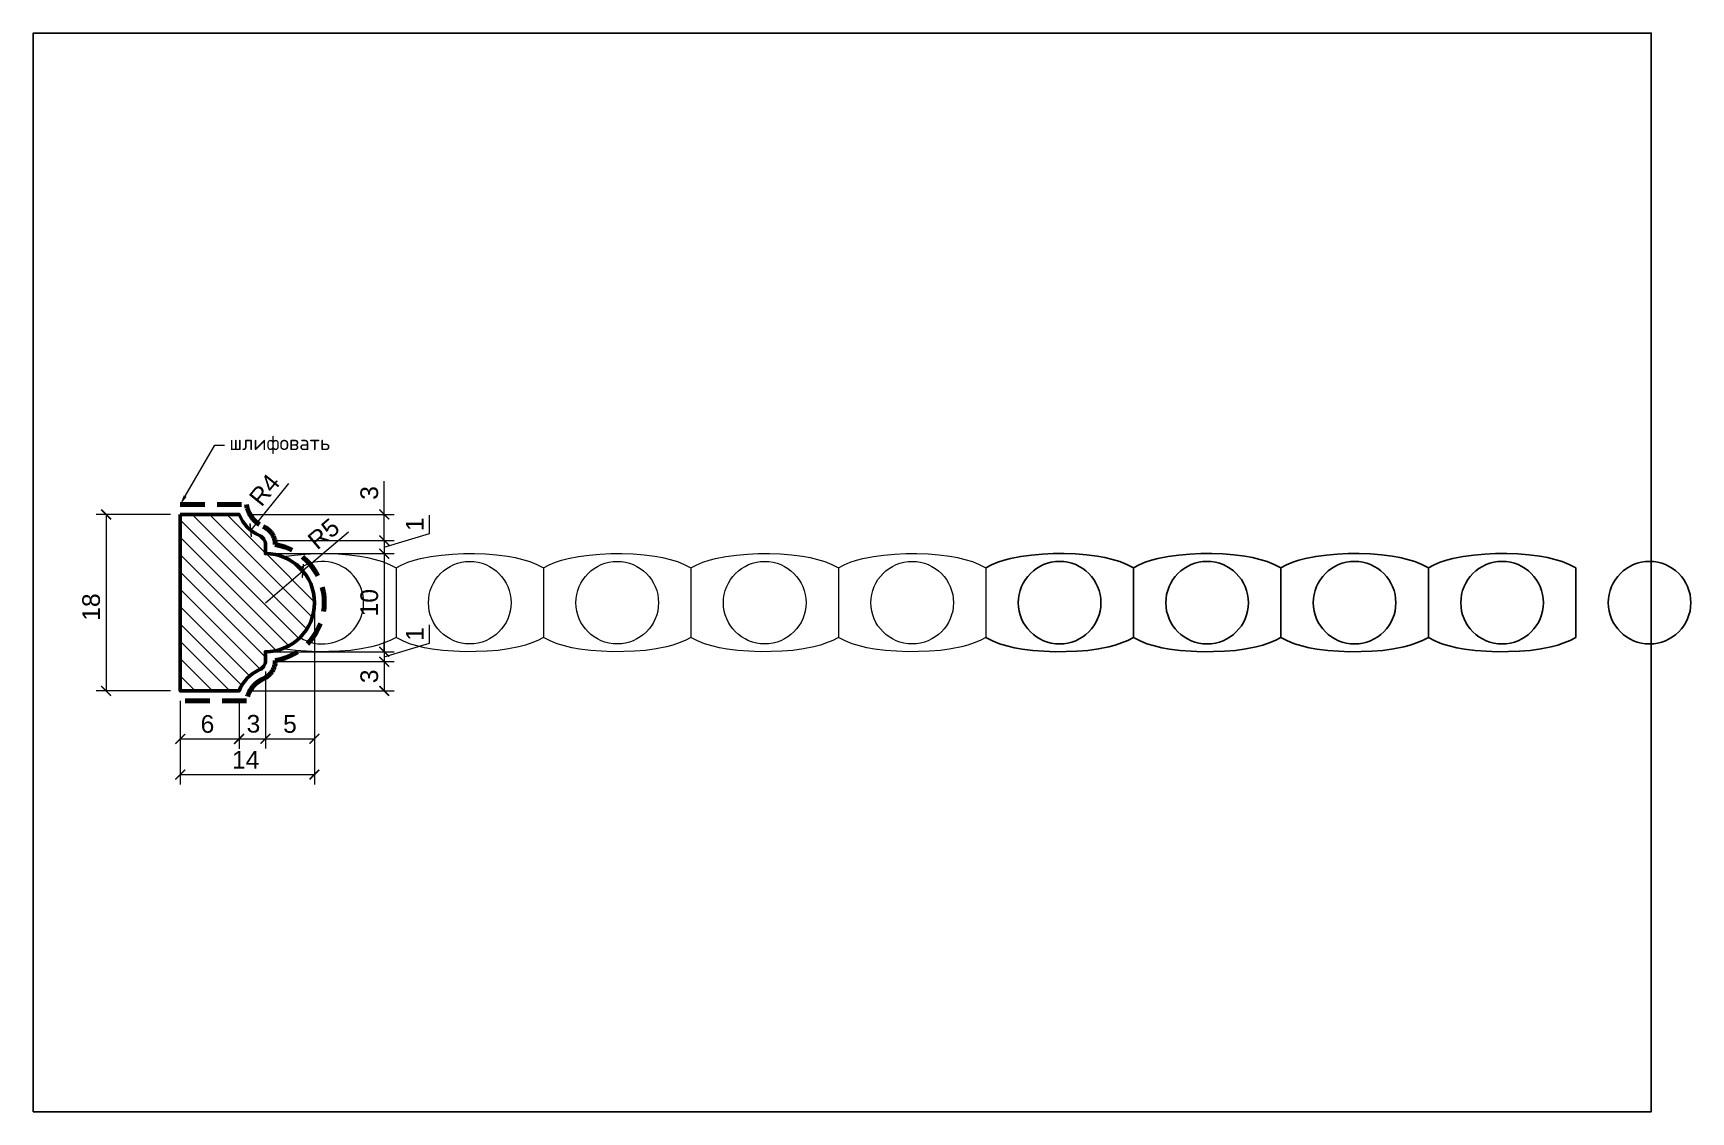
# Model space of a CAD drawing. Header units: millimetres. Extents: x 1293 to 1462, y -4295 to -4185.
import ezdxf
from ezdxf import colors
from ezdxf.entities.mleader import LeaderData, LeaderLine
from ezdxf.math import Vec2, Vec3

# ---------------------------------------------------------------- set-up
doc = ezdxf.new("R2010")
doc.units = ezdxf.units.MM
doc.linetypes.add('HIDDEN', pattern=[0.375, 0.25, -0.125])
doc.layers.add('Outside panel', color=7, linetype='Continuous', lineweight=18, true_color=0x7f5e57)
for name, color, linetype, lineweight in [('линия 15', 7, 'Continuous', 15), ('линия 50', 1, 'Continuous', 140), ('служебный слой РАЗМЕРЫ', 7, 'Continuous', 9)]:
    doc.layers.add(name, color=color, linetype=linetype, lineweight=lineweight)
doc.layers.add('размеры в модели', color=7, linetype='Continuous')
doc.styles.get("Standard").update_dxf_attribs({"font": 'arial.ttf'})
doc.styles.add('ЕСКД профили текст', font='isocpeur.ttf')
doc.dimstyles.new('M_1', dxfattribs={"dimtxt": 1.8, "dimasz": 1, "dimexe": 1, "dimexo": 1, "dimgap": 0.6, "dimtad": 1, "dimdec": 0, "dimdsep": 46, "dimtxsty": 'Standard', "dimblk": 'ARCHTICK', "dimcen": -5, "dimclrd": 7, "dimclre": 7, "dimclrt": 7, "dimadec": 0, "dimazin": 0, "dimtfac": 1, "dimtdec": 0, "dimtmove": 0, "dimatfit": 3, "dimfxl": 1, "dimtolj": 1, "dimtzin": 0, "dimlwd": 5, "dimlwe": 5, "dimarcsym": 0})

# ---------------------------------------------------------------- blocks, each defined once
blk = doc.blocks.new('_ArchTick')
at = {"color": 0, "linetype": 'ByBlock', "const_width": 0.15}
blk.add_lwpolyline([(-0.5, -0.5), (0.5, 0.5)], dxfattribs=at)
blk = doc.blocks.new('*D12')
at = {"layer": 'Defpoints', "color": 0, "ltscale": 1000, "transparency": 16777216}
for p in [(1316.51, -4249.11), (1313.82, -4252.1), (1316.51, -4256.98)]:
    blk.add_point(p, dxfattribs=at)
at = {"layer": 'линия 15', "color": 7, "lineweight": 5, "ltscale": 1000, "transparency": 16777216}
for p, q in [((1316.51, -4250.11), (1316.51, -4257.98)), ((1313.82, -4253.1), (1313.82, -4257.98)), ((1313.82, -4256.98), (1316.51, -4256.98))]:
    blk.add_line(p, q, dxfattribs=at)
at = {"layer": 'линия 15', "color": 7, "lineweight": 5, "ltscale": 1000, "transparency": 16777216, "rotation": 180}
blk.add_blockref('_ArchTick', (1313.82, -4256.98), dxfattribs=at)
at = {"layer": 'линия 15', "color": 7, "lineweight": 5, "ltscale": 1000, "transparency": 16777216}
blk.add_blockref('_ArchTick', (1316.51, -4256.98), dxfattribs=at)
at = {"layer": 'линия 15', "color": 7, "ltscale": 1000, "transparency": 16777216, "insert": (1315.28, -4255.46), "char_height": 1.8, "attachment_point": 5}
blk.add_mtext('\\A1;3', dxfattribs=at)
blk = doc.blocks.new('*D11')
at = {"layer": 'Defpoints', "color": 0, "ltscale": 1000, "transparency": 16777216}
for p in [(1316.51, -4249.11), (1313.82, -4252.1), (1328.62, -4252.1)]:
    blk.add_point(p, dxfattribs=at)
at = {"layer": 'линия 15', "color": 7, "lineweight": 5, "ltscale": 1000, "transparency": 16777216}
for p, q in [((1317.51, -4249.11), (1329.62, -4249.11)), ((1328.62, -4249.11), (1328.62, -4252.1)), ((1314.82, -4252.1), (1329.62, -4252.1))]:
    blk.add_line(p, q, dxfattribs=at)
for p, rotation in [((1328.62, -4249.11), 90), ((1328.62, -4252.1), 270)]:
    blk.add_blockref('_ArchTick', p, dxfattribs=dict(at, rotation=rotation))
at = {"layer": 'линия 15', "color": 7, "ltscale": 1000, "transparency": 16777216, "insert": (1327.1, -4250.61), "char_height": 1.8, "attachment_point": 5, "rotation": 90}
blk.add_mtext('\\A1;3', dxfattribs=at)
blk = doc.blocks.new('*D10')
at = {"layer": 'Defpoints', "color": 0, "ltscale": 1000, "transparency": 16777216}
for p in [(1316.51, -4248.1), (1316.51, -4249.11), (1328.62, -4249.11)]:
    blk.add_point(p, dxfattribs=at)
at = {"layer": 'линия 15', "color": 7, "lineweight": 5, "ltscale": 1000, "transparency": 16777216}
for p, q in [((1333.23, -4247.22), (1333.23, -4245.36)), ((1328.62, -4248.1), (1328.62, -4247.1)), ((1328.62, -4248.61), (1333.23, -4247.22)), ((1317.51, -4248.1), (1329.62, -4248.1)), ((1317.51, -4249.11), (1329.62, -4249.11)), ((1328.62, -4248.1), (1328.62, -4249.11)), ((1328.62, -4248.1), (1328.62, -4249.11)), ((1328.62, -4249.11), (1328.62, -4250.11))]:
    blk.add_line(p, q, dxfattribs=at)
for p, rotation in [((1328.62, -4248.1), 270), ((1328.62, -4249.11), 90)]:
    blk.add_blockref('_ArchTick', p, dxfattribs=dict(at, rotation=rotation))
at = {"layer": 'линия 15', "color": 7, "ltscale": 1000, "transparency": 16777216, "insert": (1331.73, -4246.29), "char_height": 1.8, "attachment_point": 5, "rotation": 90}
blk.add_mtext('\\A1;1', dxfattribs=at)
blk = doc.blocks.new('*D9')
at = {"layer": 'Defpoints', "color": 0, "ltscale": 1000, "transparency": 16777216}
for p in [(1316.51, -4238.1), (1316.51, -4248.1), (1328.62, -4248.1)]:
    blk.add_point(p, dxfattribs=at)
at = {"layer": 'линия 15', "color": 7, "lineweight": 5, "ltscale": 1000, "transparency": 16777216}
for p, q in [((1317.51, -4238.1), (1329.62, -4238.1)), ((1328.62, -4238.1), (1328.62, -4248.1)), ((1317.51, -4248.1), (1329.62, -4248.1))]:
    blk.add_line(p, q, dxfattribs=at)
for p, rotation in [((1328.62, -4238.1), 90), ((1328.62, -4248.1), 270)]:
    blk.add_blockref('_ArchTick', p, dxfattribs=dict(at, rotation=rotation))
at = {"layer": 'линия 15', "color": 7, "ltscale": 1000, "transparency": 16777216, "insert": (1327.1, -4243.1), "char_height": 1.8, "attachment_point": 5, "rotation": 90}
blk.add_mtext('\\A1;10', dxfattribs=at)
blk = doc.blocks.new('*D8')
at = {"layer": 'Defpoints', "color": 0, "ltscale": 1000, "transparency": 16777216}
for p in [(1316.42, -4236.76), (1316.51, -4238.1), (1328.62, -4238.1)]:
    blk.add_point(p, dxfattribs=at)
at = {"layer": 'линия 15', "color": 7, "lineweight": 5, "ltscale": 1000, "transparency": 16777216}
for p, q in [((1333.23, -4236.05), (1333.23, -4234.18)), ((1328.62, -4237.43), (1333.23, -4236.05)), ((1317.42, -4236.76), (1329.62, -4236.76)), ((1328.62, -4236.76), (1328.62, -4238.1)), ((1317.51, -4238.1), (1329.62, -4238.1))]:
    blk.add_line(p, q, dxfattribs=at)
for p, rotation in [((1328.62, -4236.76), 90), ((1328.62, -4238.1), 270)]:
    blk.add_blockref('_ArchTick', p, dxfattribs=dict(at, rotation=rotation))
at = {"layer": 'линия 15', "color": 7, "ltscale": 1000, "transparency": 16777216, "insert": (1331.73, -4235.11), "char_height": 1.8, "attachment_point": 5, "rotation": 90}
blk.add_mtext('\\A1;1', dxfattribs=at)
blk = doc.blocks.new('*D7')
at = {"layer": 'Defpoints', "color": 0, "ltscale": 1000, "transparency": 16777216}
for p in [(1313.82, -4234.1), (1316.42, -4236.76), (1328.62, -4236.76)]:
    blk.add_point(p, dxfattribs=at)
at = {"layer": 'линия 15', "color": 7, "lineweight": 5, "ltscale": 1000, "transparency": 16777216}
for p, q in [((1328.62, -4234.1), (1328.62, -4230.72)), ((1314.82, -4234.1), (1329.62, -4234.1)), ((1328.62, -4236.76), (1328.62, -4234.1)), ((1317.42, -4236.76), (1329.62, -4236.76))]:
    blk.add_line(p, q, dxfattribs=at)
for p, rotation in [((1328.62, -4234.1), 90), ((1328.62, -4236.76), 270)]:
    blk.add_blockref('_ArchTick', p, dxfattribs=dict(at, rotation=rotation))
at = {"layer": 'линия 15', "color": 7, "ltscale": 1000, "transparency": 16777216, "insert": (1327.1, -4231.91), "char_height": 1.8, "attachment_point": 5, "rotation": 90}
blk.add_mtext('\\A1;3', dxfattribs=at)
blk = doc.blocks.new('*D6')
at = {"layer": 'Defpoints', "color": 0, "ltscale": 1000, "transparency": 16777216}
for p in [(1317.46, -4232.68), (1315, -4235.71)]:
    blk.add_point(p, dxfattribs=at)
at = {"layer": 'линия 15', "color": 7, "lineweight": 5, "ltscale": 1000, "transparency": 16777216}
blk.add_line((1318.86, -4230.95), (1315, -4235.71), dxfattribs=at)
at = {"layer": 'линия 15', "color": 7, "lineweight": 5, "ltscale": 1000, "transparency": 16777216, "rotation": 230.8608114666812}
blk.add_blockref('_ArchTick', (1315, -4235.71), dxfattribs=at)
at = {"layer": 'линия 15', "color": 7, "ltscale": 1000, "transparency": 16777216, "insert": (1316.41, -4231.6), "char_height": 1.8, "attachment_point": 5, "rotation": 50.8608}
blk.add_mtext('\\A1;R4', dxfattribs=at)
blk = doc.blocks.new('*D5')
at = {"layer": 'Defpoints', "color": 0, "ltscale": 1000, "transparency": 16777216}
for p in [(1320.32, -4239.86), (1316.51, -4243.1)]:
    blk.add_point(p, dxfattribs=at)
at = {"layer": 'размеры в модели', "color": 7, "lineweight": 5, "ltscale": 1000, "transparency": 16777216}
for p in [(1324.99, -4235.9), (1316.51, -4243.1)]:
    blk.add_line(p, (1320.32, -4239.86), dxfattribs=at)
at = {"layer": 'размеры в модели', "color": 7, "lineweight": 5, "ltscale": 1000, "transparency": 16777216, "rotation": 220.3136193369231}
blk.add_blockref('_ArchTick', (1320.32, -4239.86), dxfattribs=at)
at = {"layer": 'размеры в модели', "color": 7, "ltscale": 1000, "transparency": 16777216, "insert": (1322.44, -4236.08), "char_height": 1.8, "attachment_point": 5, "rotation": 40.3136}
blk.add_mtext('\\A1;R5', dxfattribs=at)
blk = doc.blocks.new('*D4')
at = {"layer": 'Defpoints', "color": 0, "ltscale": 1000, "transparency": 16777216}
for p in [(1307.82, -4252.1), (1313.82, -4252.1), (1313.82, -4257)]:
    blk.add_point(p, dxfattribs=at)
at = {"layer": 'размеры в модели', "color": 7, "lineweight": 5, "ltscale": 1000, "transparency": 16777216}
for p, q in [((1307.82, -4253.1), (1307.82, -4258)), ((1313.82, -4253.1), (1313.82, -4258)), ((1307.82, -4257), (1313.82, -4257))]:
    blk.add_line(p, q, dxfattribs=at)
at = {"layer": 'размеры в модели', "color": 7, "lineweight": 5, "ltscale": 1000, "transparency": 16777216, "rotation": 180}
blk.add_blockref('_ArchTick', (1307.82, -4257), dxfattribs=at)
at = {"layer": 'размеры в модели', "color": 7, "lineweight": 5, "ltscale": 1000, "transparency": 16777216}
blk.add_blockref('_ArchTick', (1313.82, -4257), dxfattribs=at)
at = {"layer": 'размеры в модели', "color": 7, "ltscale": 1000, "transparency": 16777216, "insert": (1310.59, -4255.48), "char_height": 1.8, "attachment_point": 5}
blk.add_mtext('\\A1;6', dxfattribs=at)
blk = doc.blocks.new('*D3')
at = {"layer": 'Defpoints', "color": 0, "ltscale": 1000, "transparency": 16777216}
for p in [(1321.5, -4242.78), (1307.82, -4252.1), (1321.5, -4260.63)]:
    blk.add_point(p, dxfattribs=at)
at = {"layer": 'размеры в модели', "color": 7, "lineweight": 5, "ltscale": 1000, "transparency": 16777216}
for p, q in [((1321.5, -4243.78), (1321.5, -4261.63)), ((1307.82, -4253.1), (1307.82, -4261.63)), ((1307.82, -4260.63), (1321.5, -4260.63))]:
    blk.add_line(p, q, dxfattribs=at)
at = {"layer": 'размеры в модели', "color": 7, "lineweight": 5, "ltscale": 1000, "transparency": 16777216, "rotation": 180}
blk.add_blockref('_ArchTick', (1307.82, -4260.63), dxfattribs=at)
at = {"layer": 'размеры в модели', "color": 7, "lineweight": 5, "ltscale": 1000, "transparency": 16777216}
blk.add_blockref('_ArchTick', (1321.5, -4260.63), dxfattribs=at)
at = {"layer": 'размеры в модели', "color": 7, "ltscale": 1000, "transparency": 16777216, "insert": (1314.49, -4259.12), "char_height": 1.8, "attachment_point": 5}
blk.add_mtext('\\A1;14', dxfattribs=at)
blk = doc.blocks.new('*D2')
at = {"layer": 'Defpoints', "color": 0, "ltscale": 1000, "transparency": 16777216}
for p in [(1307.82, -4234.1), (1300.26, -4252.1), (1307.82, -4252.1)]:
    blk.add_point(p, dxfattribs=at)
at = {"layer": 'размеры в модели', "color": 7, "lineweight": 5, "ltscale": 1000, "transparency": 16777216}
for p, q in [((1306.82, -4234.1), (1299.26, -4234.1)), ((1300.26, -4234.1), (1300.26, -4252.1)), ((1306.82, -4252.1), (1299.26, -4252.1))]:
    blk.add_line(p, q, dxfattribs=at)
for p, rotation in [((1300.26, -4234.1), 90), ((1300.26, -4252.1), 270)]:
    blk.add_blockref('_ArchTick', p, dxfattribs=dict(at, rotation=rotation))
at = {"layer": 'размеры в модели', "color": 7, "ltscale": 1000, "transparency": 16777216, "insert": (1298.74, -4243.55), "char_height": 1.8, "attachment_point": 5, "rotation": 90}
blk.add_mtext('\\A1;18', dxfattribs=at)

msp = doc.modelspace()

# ---------------------------------------------------------------- hatches: boundary and pattern name
at = {"layer": 'Outside panel', "ltscale": 1000}
h = msp.add_hatch(dxfattribs=at)
h.set_pattern_fill('ANSI31', color=256, scale=10, angle=90)
h.set_pattern_definition([(135, (-308900.0735, 88166.6666), (-0.8838834765, -0.8838834765), [])])
edge = h.paths.add_edge_path()
edge.add_line((1307.82, -4234.1), (1313.82, -4234.1))
edge.add_arc((1317.46, -4232.68), 3.91, 201.299, 246.4379)
edge.add_arc((1315.51, -4237.18), 0.998, -0.0828, 67.2685, ccw=False)
edge.add_line((1316.51, -4237.18), (1316.51, -4238.1))
edge.add_arc((1316.51, -4243.1), 5, -90, 90, ccw=False)
edge.add_line((1316.51, -4248.1), (1316.51, -4249.01))
edge.add_arc((1315.51, -4249.01), 0.998, -67.2685, 0.0828, ccw=False)
edge.add_arc((1317.46, -4253.52), 3.91, 113.5621, 158.701)
edge.add_line((1313.82, -4252.1), (1307.82, -4252.1))
edge.add_line((1307.82, -4252.1), (1307.82, -4234.1))

# ---------------------------------------------------------------- linework, layer by layer
at = {"linetype": 'Continuous', "lineweight": 15}
for p, q in [((1329.82, -4239.55), (1329.82, -4246.65)), ((1344.86, -4239.55), (1344.86, -4246.65)), ((1359.9, -4239.55), (1359.9, -4246.65)), ((1374.94, -4239.55), (1374.94, -4246.65)), ((1389.98, -4239.55), (1389.98, -4246.65))]:
    msp.add_line(p, q, dxfattribs=at)
at = {"linetype": 'Continuous'}
for p, q in [((1405.01, -4239.55), (1405.01, -4246.65)), ((1420.05, -4239.55), (1420.05, -4246.65)), ((1435.09, -4239.55), (1435.09, -4246.65)), ((1450.13, -4239.55), (1450.13, -4246.65))]:
    msp.add_line(p, q, dxfattribs=at)
at = {"color": 6, "ltscale": 1000}
msp.add_lwpolyline([(1292.82, -4295.02), (1457.82, -4295.02), (1457.82, -4185.02), (1292.82, -4185.02)], close=True, dxfattribs=at)
at = {"lineweight": 50}
msp.add_lwpolyline([(1307.82, -4234.1), (1313.82, -4234.1, 0.199543), (1315.9, -4236.26, -0.302639), (1316.51, -4237.18), (1316.51, -4238.1, -1), (1316.51, -4248.1), (1316.51, -4249.01, -0.302639), (1315.9, -4249.93, 0.199543), (1313.82, -4252.1), (1307.82, -4252.1)], format="xyb", close=True, dxfattribs=at)
at = {"linetype": 'Continuous', "lineweight": 15}
for points in [[(1318.24, -4238.4, 0), (1318.34, -4238.38, 0), (1319.43, -4238.24, 0), (1320.54, -4238.14, 0), (1321.65, -4238.1, 0), (1322.78, -4238.1, 0), (1323.92, -4238.13, 0), (1325.04, -4238.22, 0), (1326.14, -4238.36, 0), (1326.92, -4238.5, 0), (1327.69, -4238.69, 0), (1328.44, -4238.91, 0), (1329.15, -4239.2, 0), (1329.82, -4239.55, 0)], [(1329.82, -4239.55, 0), (1330.41, -4239.24, 0), (1331.03, -4238.98, 0), (1331.67, -4238.77, 0), (1332.33, -4238.59, 0), (1333.38, -4238.38, 0), (1334.47, -4238.24, 0), (1335.57, -4238.14, 0), (1336.69, -4238.1, 0), (1337.82, -4238.1, 0), (1338.96, -4238.13, 0), (1340.08, -4238.22, 0), (1341.18, -4238.36, 0), (1341.96, -4238.5, 0), (1342.73, -4238.69, 0), (1343.47, -4238.91, 0), (1344.19, -4239.2, 0), (1344.86, -4239.55, 0)], [(1344.86, -4239.55, 0), (1345.45, -4239.24, 0), (1346.07, -4238.98, 0), (1346.71, -4238.77, 0), (1347.37, -4238.59, 0), (1348.42, -4238.38, 0), (1349.51, -4238.24, 0), (1350.61, -4238.14, 0), (1351.72, -4238.1, 0), (1352.86, -4238.1, 0), (1353.99, -4238.13, 0), (1355.12, -4238.22, 0), (1356.22, -4238.36, 0), (1357, -4238.5, 0), (1357.77, -4238.69, 0), (1358.51, -4238.91, 0), (1359.22, -4239.2, 0), (1359.9, -4239.55, 0)], [(1359.9, -4239.55, 0), (1360.49, -4239.24, 0), (1361.11, -4238.98, 0), (1361.75, -4238.77, 0), (1362.4, -4238.59, 0), (1363.46, -4238.38, 0), (1364.54, -4238.24, 0), (1365.65, -4238.14, 0), (1366.76, -4238.1, 0), (1367.9, -4238.1, 0), (1369.03, -4238.13, 0), (1370.16, -4238.22, 0), (1371.26, -4238.36, 0), (1372.04, -4238.5, 0), (1372.8, -4238.69, 0), (1373.55, -4238.91, 0), (1374.26, -4239.2, 0), (1374.94, -4239.55, 0)], [(1374.94, -4239.55, 0), (1375.53, -4239.24, 0), (1376.14, -4238.98, 0), (1376.78, -4238.77, 0), (1377.44, -4238.59, 0), (1378.5, -4238.38, 0), (1379.58, -4238.24, 0), (1380.69, -4238.14, 0), (1381.8, -4238.1, 0), (1382.93, -4238.1, 0), (1384.07, -4238.13, 0), (1385.19, -4238.22, 0), (1386.3, -4238.36, 0), (1387.08, -4238.5, 0), (1387.84, -4238.69, 0), (1388.59, -4238.91, 0), (1389.3, -4239.2, 0), (1389.98, -4239.55, 0)], [(1329.82, -4246.65, 0), (1329.24, -4246.95, 0), (1328.62, -4247.21, 0), (1327.98, -4247.43, 0), (1327.32, -4247.6, 0), (1326.27, -4247.81, 0), (1325.18, -4247.96, 0), (1324.07, -4248.05, 0), (1322.96, -4248.09, 0), (1321.83, -4248.1, 0), (1320.69, -4248.06, 0), (1319.57, -4247.97, 0), (1318.47, -4247.83, 0), (1318.24, -4247.79, 0)], [(1344.86, -4246.65, 0), (1344.27, -4246.95, 0), (1343.66, -4247.21, 0), (1343.02, -4247.43, 0), (1342.36, -4247.6, 0), (1341.3, -4247.81, 0), (1340.22, -4247.96, 0), (1339.11, -4248.05, 0), (1338, -4248.09, 0), (1336.87, -4248.1, 0), (1335.73, -4248.06, 0), (1334.61, -4247.97, 0), (1333.5, -4247.83, 0), (1332.72, -4247.69, 0), (1331.96, -4247.51, 0), (1331.21, -4247.28, 0), (1330.5, -4246.99, 0), (1329.82, -4246.65, 0)], [(1359.9, -4246.65, 0), (1359.31, -4246.95, 0), (1358.69, -4247.21, 0), (1358.05, -4247.43, 0), (1357.4, -4247.6, 0), (1356.34, -4247.81, 0), (1355.26, -4247.96, 0), (1354.15, -4248.05, 0), (1353.04, -4248.09, 0), (1351.9, -4248.1, 0), (1350.77, -4248.06, 0), (1349.64, -4247.97, 0), (1348.54, -4247.83, 0), (1347.76, -4247.69, 0), (1347, -4247.51, 0), (1346.25, -4247.28, 0), (1345.54, -4246.99, 0), (1344.86, -4246.65, 0)], [(1374.94, -4246.65, 0), (1374.35, -4246.95, 0), (1373.73, -4247.21, 0), (1373.09, -4247.43, 0), (1372.43, -4247.6, 0), (1371.38, -4247.81, 0), (1370.29, -4247.96, 0), (1369.19, -4248.05, 0), (1368.08, -4248.09, 0), (1366.94, -4248.1, 0), (1365.81, -4248.06, 0), (1364.68, -4247.97, 0), (1363.58, -4247.83, 0), (1362.8, -4247.69, 0), (1362.03, -4247.51, 0), (1361.29, -4247.28, 0), (1360.58, -4246.99, 0), (1359.9, -4246.65, 0)], [(1389.98, -4246.65, 0), (1389.39, -4246.95, 0), (1388.77, -4247.21, 0), (1388.13, -4247.43, 0), (1387.47, -4247.6, 0), (1386.42, -4247.81, 0), (1385.33, -4247.96, 0), (1384.23, -4248.05, 0), (1383.11, -4248.09, 0), (1381.98, -4248.1, 0), (1380.84, -4248.06, 0), (1379.72, -4247.97, 0), (1378.62, -4247.83, 0), (1377.84, -4247.69, 0), (1377.07, -4247.51, 0), (1376.33, -4247.28, 0), (1375.61, -4246.99, 0), (1374.94, -4246.65, 0)]]:
    msp.add_polyline3d(points, dxfattribs=at)
at = {"linetype": 'Continuous'}
for points in [[(1389.98, -4239.55, 0), (1390.56, -4239.24, 0), (1391.18, -4238.98, 0), (1391.82, -4238.77, 0), (1392.48, -4238.59, 0), (1393.53, -4238.38, 0), (1394.62, -4238.24, 0), (1395.73, -4238.14, 0), (1396.84, -4238.1, 0), (1397.97, -4238.1, 0), (1399.11, -4238.13, 0), (1400.23, -4238.22, 0), (1401.33, -4238.36, 0), (1402.11, -4238.5, 0), (1402.88, -4238.69, 0), (1403.63, -4238.91, 0), (1404.34, -4239.2, 0), (1405.01, -4239.55, 0)], [(1405.01, -4239.55, 0), (1405.6, -4239.24, 0), (1406.22, -4238.98, 0), (1406.86, -4238.77, 0), (1407.52, -4238.59, 0), (1408.57, -4238.38, 0), (1409.66, -4238.24, 0), (1410.76, -4238.14, 0), (1411.88, -4238.1, 0), (1413.01, -4238.1, 0), (1414.14, -4238.13, 0), (1415.27, -4238.22, 0), (1416.37, -4238.36, 0), (1417.15, -4238.5, 0), (1417.92, -4238.69, 0), (1418.66, -4238.91, 0), (1419.38, -4239.2, 0), (1420.05, -4239.55, 0)], [(1420.05, -4239.55, 0), (1420.64, -4239.24, 0), (1421.26, -4238.98, 0), (1421.9, -4238.77, 0), (1422.56, -4238.59, 0), (1423.61, -4238.38, 0), (1424.7, -4238.24, 0), (1425.8, -4238.14, 0), (1426.91, -4238.1, 0), (1428.05, -4238.1, 0), (1429.18, -4238.13, 0), (1430.31, -4238.22, 0), (1431.41, -4238.36, 0), (1432.19, -4238.5, 0), (1432.96, -4238.69, 0), (1433.7, -4238.91, 0), (1434.41, -4239.2, 0), (1435.09, -4239.55, 0)], [(1435.09, -4239.55, 0), (1435.68, -4239.24, 0), (1436.3, -4238.98, 0), (1436.94, -4238.77, 0), (1437.59, -4238.59, 0), (1438.65, -4238.38, 0), (1439.73, -4238.24, 0), (1440.84, -4238.14, 0), (1441.95, -4238.1, 0), (1443.09, -4238.1, 0), (1444.22, -4238.13, 0), (1445.35, -4238.22, 0), (1446.45, -4238.36, 0), (1447.23, -4238.5, 0), (1447.99, -4238.69, 0), (1448.74, -4238.91, 0), (1449.45, -4239.2, 0), (1450.13, -4239.55, 0)], [(1405.01, -4246.65, 0), (1404.43, -4246.95, 0), (1403.81, -4247.21, 0), (1403.17, -4247.43, 0), (1402.51, -4247.6, 0), (1401.46, -4247.81, 0), (1400.37, -4247.96, 0), (1399.26, -4248.05, 0), (1398.15, -4248.09, 0), (1397.02, -4248.1, 0), (1395.88, -4248.06, 0), (1394.76, -4247.97, 0), (1393.66, -4247.83, 0), (1392.88, -4247.69, 0), (1392.11, -4247.51, 0), (1391.36, -4247.28, 0), (1390.65, -4246.99, 0), (1389.98, -4246.65, 0)], [(1420.05, -4246.65, 0), (1419.46, -4246.95, 0), (1418.85, -4247.21, 0), (1418.21, -4247.43, 0), (1417.55, -4247.6, 0), (1416.49, -4247.81, 0), (1415.41, -4247.96, 0), (1414.3, -4248.05, 0), (1413.19, -4248.09, 0), (1412.06, -4248.1, 0), (1410.92, -4248.06, 0), (1409.8, -4247.97, 0), (1408.69, -4247.83, 0), (1407.91, -4247.69, 0), (1407.15, -4247.51, 0), (1406.4, -4247.28, 0), (1405.69, -4246.99, 0), (1405.01, -4246.65, 0)], [(1435.09, -4246.65, 0), (1434.5, -4246.95, 0), (1433.88, -4247.21, 0), (1433.24, -4247.43, 0), (1432.59, -4247.6, 0), (1431.53, -4247.81, 0), (1430.45, -4247.96, 0), (1429.34, -4248.05, 0), (1428.23, -4248.09, 0), (1427.09, -4248.1, 0), (1425.96, -4248.06, 0), (1424.83, -4247.97, 0), (1423.73, -4247.83, 0), (1422.95, -4247.69, 0), (1422.19, -4247.51, 0), (1421.44, -4247.28, 0), (1420.73, -4246.99, 0), (1420.05, -4246.65, 0)], [(1450.13, -4246.65, 0), (1449.54, -4246.95, 0), (1448.92, -4247.21, 0), (1448.28, -4247.43, 0), (1447.62, -4247.6, 0), (1446.57, -4247.81, 0), (1445.48, -4247.96, 0), (1444.38, -4248.05, 0), (1443.27, -4248.09, 0), (1442.13, -4248.1, 0), (1441, -4248.06, 0), (1439.87, -4247.97, 0), (1438.77, -4247.83, 0), (1437.99, -4247.69, 0), (1437.22, -4247.51, 0), (1436.48, -4247.28, 0), (1435.76, -4246.99, 0), (1435.09, -4246.65, 0)]]:
    msp.add_polyline3d(points, dxfattribs=at)
at = {"linetype": 'Continuous', "lineweight": 15}
for centre in [(1337.34, -4243.1), (1352.38, -4243.1), (1367.42, -4243.1), (1382.46, -4243.1)]:
    msp.add_circle(centre, 4.21, dxfattribs=at)
at = {"linetype": 'Continuous'}
for centre in [(1397.49, -4243.1), (1412.53, -4243.1), (1427.57, -4243.1), (1442.61, -4243.1), (1457.65, -4243.1)]:
    msp.add_circle(centre, 4.21, dxfattribs=at)
at = {"linetype": 'Continuous', "lineweight": 15}
msp.add_arc((1322.31, -4243.1), 4.21, 237.3894, 122.6106, dxfattribs=at)
at = {"layer": 'линия 50', "color": 1, "linetype": 'HIDDEN', "ltscale": 10, "true_color": 0xff0909}
msp.add_lwpolyline([(1307.82, -4233.1), (1314.58, -4233.1, 0.258772), (1316.29, -4235.34, -0.301109), (1317.51, -4237.18, -0.845154), (1317.51, -4249.01, -0.301109), (1316.29, -4250.85, 0.25877), (1314.58, -4253.1), (1307.82, -4253.1)], format="xyb", dxfattribs=at)

# ---------------------------------------------------------------- dimensions: what is measured, and where the dimension line sits
at = {"layer": 'линия 15', "color": 7, "ltscale": 1000}
dim = msp.add_linear_dim(base=(1328.62, -4236.76), p1=(1313.82, -4234.1), p2=(1316.42, -4236.76), angle=90, dimstyle='M_1', dxfattribs=at)
dim.commit()
dim.dimension.update_dxf_attribs({"geometry": '*D7', "text_midpoint": (1328.62, -4231.91), "dimtype": 128})
dim = msp.add_radius_dim(center=(1317.46, -4232.68), mpoint=(1315, -4235.71), dimstyle='M_1', dxfattribs=at)
dim.commit()
dim.dimension.update_dxf_attribs({"geometry": '*D6', "text_midpoint": (1317.57, -4232.54), "dimtype": 132})
for base, p1, p2, picture, middle in [((1328.62, -4238.1), (1316.42, -4236.76), (1316.51, -4238.1), '*D8', (1331.73, -4235.45)), ((1328.62, -4248.1), (1316.51, -4238.1), (1316.51, -4248.1), '*D9', (1327.1, -4243.1)), ((1328.62, -4249.11), (1316.51, -4248.1), (1316.51, -4249.11), '*D10', (1331.73, -4246.62)), ((1328.62, -4252.1), (1316.51, -4249.11), (1313.82, -4252.1), '*D11', (1327.1, -4250.61))]:
    dim = msp.add_linear_dim(base=base, p1=p1, p2=p2, angle=90, dimstyle='M_1', dxfattribs=at)
    dim.commit()
    dim.dimension.update_dxf_attribs({"geometry": picture, "text_midpoint": middle})
msp.add_linear_dim(base=(1321.5, -4256.98), p1=(1316.51, -4249.11), p2=(1321.5, -4242.78), dimstyle='M_1', dxfattribs=at).render()
dim = msp.add_linear_dim(base=(1316.51, -4256.98), p1=(1313.82, -4252.1), p2=(1316.51, -4249.11), dimstyle='M_1', dxfattribs=at)
dim.commit()
dim.dimension.update_dxf_attribs({"geometry": '*D12', "text_midpoint": (1315.28, -4256.98), "dimtype": 128})
at = {"layer": 'размеры в модели', "color": 5, "ltscale": 1000}
dim = msp.add_linear_dim(base=(1300.26, -4252.1), p1=(1307.82, -4234.1), p2=(1307.82, -4252.1), angle=90, dimstyle='M_1', dxfattribs=at)
dim.commit()
dim.dimension.update_dxf_attribs({"geometry": '*D2', "text_midpoint": (1300.26, -4243.55), "dimtype": 128})
dim = msp.add_radius_dim(center=(1316.51, -4243.1), mpoint=(1320.32, -4239.86), dimstyle='M_1', dxfattribs=at)
dim.commit()
dim.dimension.update_dxf_attribs({"geometry": '*D5', "text_midpoint": (1322.44, -4236.08)})
for base, p2, picture, middle in [((1321.5, -4260.63), (1321.5, -4242.78), '*D3', (1314.49, -4260.63)), ((1313.82, -4257), (1313.82, -4252.1), '*D4', (1310.59, -4257))]:
    dim = msp.add_linear_dim(base=base, p1=(1307.82, -4252.1), p2=p2, dimstyle='M_1', dxfattribs=at)
    dim.commit()
    dim.dimension.update_dxf_attribs({"geometry": picture, "text_midpoint": middle, "dimtype": 128})

# ---------------------------------------------------------------- leaders
at = {"layer": 'служебный слой РАЗМЕРЫ'}
ml = msp.add_multileader_mtext('Standard', dxfattribs=at)
ml.set_content('\\A1;шлифовать', color=256, style='ЕСКД профили текст')
ml.set_leader_properties(color=256, linetype='ByLayer', lineweight=-1)
ml.build(insert=Vec2(0, 0))
ml.multileader.update_dxf_attribs({"dogleg_length": 1, "arrow_head_size": 1})
ctx = ml.context
ctx.base_point, ctx.char_height, ctx.arrow_head_size, ctx.landing_gap_size, ctx.plane_origin = Vec3(1312.33, -4227.02), 1.5, 1, 0.5, Vec3(1325.81, -4200.85)
notes = []
notes.append((ctx, [(1, (1, 1, 0), (1311.33, -4227.02), (1, 0), 1, [(0, [(1307.82, -4233.1)], 0, [])])]))
ctx.mtext.insert, ctx.mtext.flow_direction = Vec3(1312.83, -4226.04), 5
for ctx, leaders in notes:
    for number, flags, end, landing, length, lines in leaders:
        leader = LeaderData()
        leader.index, (leader.has_last_leader_line, leader.has_dogleg_vector, leader.attachment_direction) = number, flags
        leader.last_leader_point, leader.dogleg_vector, leader.dogleg_length = Vec3(end), Vec3(landing), length
        for number, points, colour, breaks in lines:
            line = LeaderLine()
            line.index, line.vertices, line.color, line.breaks = number, Vec3.list(points), colors.encode_raw_color(colour), breaks
            leader.lines.append(line)
        ctx.leaders.append(leader)

doc.saveas('drawing.dxf')
